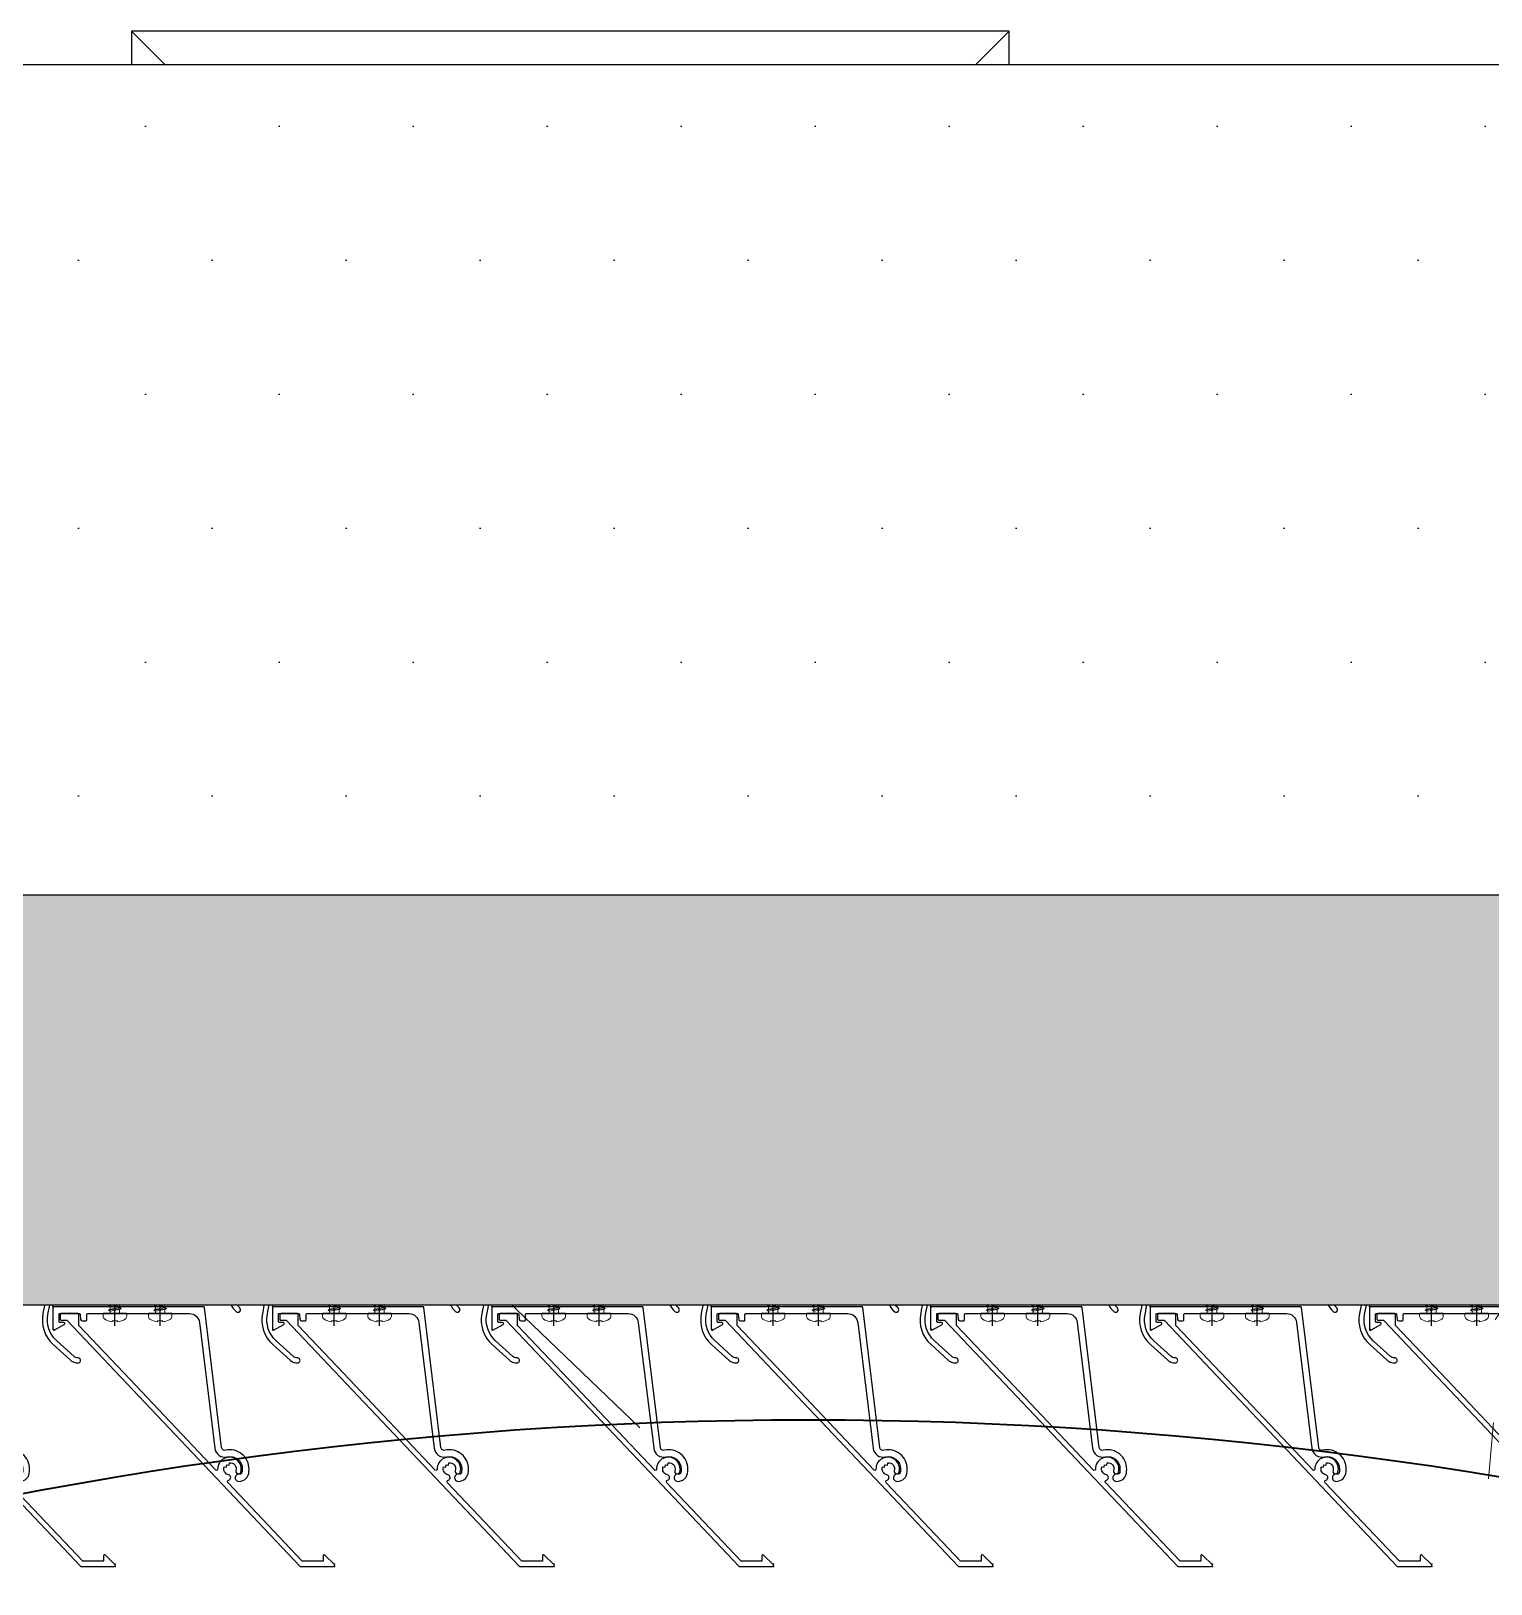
# Model space of a CAD drawing. Header units: millimetres. Extents: x -4391136 to -1798569, y -886572 to -291056.
# Drawn here: x -2455916.2 to -2455483.8, y -393615.9 to -393155.9 of the extents above; entities that cross this region are included whole.
import ezdxf

# ---------------------------------------------------------------- set-up
doc = ezdxf.new("R2010")
doc.units = ezdxf.units.MM
doc.set_wipeout_variables(frame=1)
for name, pattern in [('CENTER', [50.8, 31.75, -6.35, 6.35, -6.35]), ('XKITLINE00', [0]), ('XKITLINE02', [4, 2, -2])]:
    doc.linetypes.add(name, pattern=pattern)
for name, color, linetype in [('000 - STRUCTURE_STEEL_ACCESORIES_HATCH_', 7, 'Continuous'), ('000 - STRUCTURE_STEEL_ACCESORIES_HIDDEN_', 7, 'Continuous'), ('000 - STRUCTURE_STEEL_ACCESORIES_MAIN_COLOR_1', 7, 'Continuous'), ('000 - STRUCTURE_STEEL_FRAMING_CUT_COLOR_4', 7, 'Continuous'), ('000 - STRUCTURE_STEEL_FRAMING_HIDDEN_', 7, 'Continuous'), ('000 - STRUCTURE_STEEL_FRAMING_SUB_COLOR_2', 7, 'Continuous'), ('000 - STRUCTURE_STEEL_FRAMING_WIPEOUT_', 7, 'Continuous'), ('010 - ASPG_ACCESSORIES_MAIN_COLOR_1', 7, 'Continuous'), ('010 - ASPG_EXTR_MAIN_COLOR_2', 7, 'Continuous'), ('010 - ASPG_FLASHING_HATCH_', 7, 'Continuous'), ('010 - ASPG_FLASHING_MAIN_COLOR_2', 7, 'Continuous'), ('010 - ASPG_FLASHING_MAIN_COLOR_4', 7, 'Continuous'), ('010 - ASPG_FLASHING_WIPEOUT_', 7, 'Continuous'), ('010 - ASPG_FRAMING_MAIN_COLOR_1', 7, 'Continuous'), ('010 - ASPG_FRAMING_MAIN_COLOR_2', 7, 'Continuous'), ('010 - ASPG_FRAMING_SUB_COLOR_2', 7, 'Continuous'), ('010 - ASPG_FRAMING_WIPEOUT_', 7, 'Continuous'), ('_PP-Dim', 7, 'Continuous'), ('BOLT & SCREW', 7, 'Continuous'), ('Center Line', 7, 'CENTER'), ('Xref-C-1-PP17-AR-2214-01-B$0$A-GLAZ-CURT', 7, 'Continuous'), ('Xref-C-1-PP17-AR-2214-01-B$0$S-BEAM', 7, 'Continuous'), ('Xref-C-1-PP17-AR-2214-01-B$0$WALL-E', 7, 'Continuous')]:
    doc.layers.add(name, color=color, linetype=linetype)
doc.layers.add('000 - STRUCTURE_STEEL_FRAMING_DEF_SUB', color=7, linetype='Continuous', plot=False)
doc.layers.add('010 - ASPG_EXTR_DEF_SUB', color=7, linetype='Continuous', plot=False)
doc.layers.add('12-GRID', color=7, linetype='CENTER', lineweight=13)
doc.layers.add('SCREW', color=7, linetype='Continuous', lineweight=5)

# ---------------------------------------------------------------- blocks, each defined once
blk = doc.blocks.new('Xref-C-1-PP17-AR-2214-01-B$0$DPA_Curved type B - Curved Type B-31237759-ENTRANCE 2 - LOWER ROOF FLOOR PLAN01-flat-1')
at = {"layer": 'Xref-C-1-PP17-AR-2214-01-B$0$A-GLAZ-CURT', "lineweight": 9}
h = blk.add_hatch(dxfattribs=at)
h.set_pattern_fill('ACET-2D-FP_14', angle=90, style=0, pattern_type=2)
h.set_pattern_definition([(50, (2729937.74, 504833.4), (-459.03375, 385.17505), [76.2, -838.2]), (355, (2729937.7, 504833.4), (65.28253, 746.1827), [60.96, -670.56]), (100.451, (2729998.46, 504828.1), (-693.383, -127.89768), [64.76, -712.36]), (46.184, (2729937.7, 505036.6), (-648.5725, 622.30642), [114.3, -1257.3]), (96.636, (2730028.1, 505022.6), (-1050.5343, -122.21992), [97.14, -1068.54]), (351.184, (2729937.7, 505036.6), (172.19714, 1110.27497), [91.44, -1005.84]), (21, (2730039.34, 504985.8), (-214.74339, 559.42566), [76.2, -838.2]), (326, (2730039.3, 504985.8), (418.85394, 620.9765), [60.96, -670.56]), (71.451, (2730089.9, 504951.7), (-668.45247, 224.29692), [64.76, -712.36]), (37.5, (2729937.74, 504833.4), (-158.769242, 206.912105), [33.528, -628.904, 33.528, -1320.292]), (37.5, (2729937.74, 504833.4), (-158.769242, 206.912105), [-695.96, -647.192, 33.528, -639.572]), (7.5, (2729937.74, 504833.4), (-47.303606, 359.30656), [33.528, -354.584, 33.528, -870.204]), (7.5, (2729937.74, 504833.4), (-47.303606, 359.30656), [-421.64, -613.664, 33.528, -223.012]), (327.5, (2729711.17, 504833.4), (146.191164, 229.474162), [33.528, -220.472, -1844.04]), (327.5, (2729711.17, 504833.4), (146.191164, 229.474162), [-254, 33.528, -758.952, -1051.56]), (327.5, (2729711.17, 504833.4), (146.191164, 229.474162), [-1046.48, 33.528, -1018.032]), (317.5, (2729609.57, 504833.4), (321.09789, 350.41686), [33.528, -296.672, 33.528, -1239.52]), (317.5, (2729609.57, 504833.4), (321.09789, 350.41686), [-363.728, -492.76, 33.528, -713.232])])
h.paths.add_polyline_path([(0, -750), (150, -750), (150, -700), (190, -700), (200, -690), (173.11, -576.68), (156.87, -461.34), (151.45, -345), (156.87, -228.66), (173.28, -112.6), (200, 0), (173.11, 113.32), (156.87, 228.66), (151.45, 345), (156.87, 461.34), (173.28, 577.4), (200, 690), (190, 700), (150, 700), (150, 750), (0, 750)])
at = {"layer": 'Xref-C-1-PP17-AR-2214-01-B$0$A-GLAZ-CURT', "color": 7, "lineweight": 35}
blk.add_line((0, 750), (0, -750), dxfattribs=at)
blk.add_arc((1401.48, -345), 1250.03, 163.97881, 196.02119, dxfattribs=at)
blk = doc.blocks.new('W-1-PP17-ENT2_REV00_20260526-152612_EX_LOPF-1')
at = {"layer": 'Xref-C-1-PP17-AR-2214-01-B$0$S-BEAM', "color": 7}
blk.add_line((-19235, -10205.02), (470, -10205.02), dxfattribs=at)
at = {"layer": 'Xref-C-1-PP17-AR-2214-01-B$0$WALL-E', "color": 7}
blk.add_line((970, -10205), (-13435, -10205), dxfattribs=at)
at = {"color": 7, "rotation": 270}
blk.add_blockref('Xref-C-1-PP17-AR-2214-01-B$0$DPA_Curved type B - Curved Type B-31237759-ENTRANCE 2 - LOWER ROOF FLOOR PLAN01-flat-1', (-8184.45, -10205.01), dxfattribs=at)
blk = doc.blocks.new('000_ASPG_TYP_FILES_STRUCTURE_STEEL_BK')
at = {"layer": '000 - STRUCTURE_STEEL_ACCESORIES_HIDDEN_', "color": 7}
blk.add_lwpolyline([(0, 7), (5, 7), (5, -7), (0, -7)], close=True, dxfattribs=at)
at = {"layer": '000 - STRUCTURE_STEEL_ACCESORIES_MAIN_COLOR_1', "color": 7}
for points in [[(0, -30), (60, -30), (60, 30), (0, 30)], [(0, -30), (5, -30), (5, 30), (0, 30)]]:
    blk.add_lwpolyline(points, close=True, dxfattribs=at)
blk = doc.blocks.new('000_CKST_FAMELINE_STEEL_STRUCTURE-COLUMN_TOP_VIEW')
at = {"layer": '000 - STRUCTURE_STEEL_FRAMING_DEF_SUB', "color": 7, "linetype": 'XKITLINE00', "lineweight": 0}
for p, q in [((0, 76), (0, 104)), ((26, 90), (-26, 90)), ((0, 14), (0, -14)), ((26, 0), (-26, 0)), ((0, -76), (0, -104)), ((26, -90), (-26, -90))]:
    blk.add_line(p, q, dxfattribs=at)
at = {"layer": '000 - STRUCTURE_STEEL_FRAMING_SUB_COLOR_2', "color": 7}
for p, q in [((-70, 110), (-90, 130)), ((70, 110), (90, 130)), ((-70, -110), (-90, -130)), ((70, -110), (90, -130))]:
    blk.add_line(p, q, dxfattribs=at)
for points in [[(90, 130), (-90, 130), (-90, -130), (90, -130)], [(70, 110), (-70, 110), (-70, -110), (70, -110)]]:
    blk.add_lwpolyline(points, close=True, dxfattribs=at)
for points in [[(15, 83), (-15, 83, -0.414214), (-22, 90, -0.414214), (-15, 97), (15, 97, -0.414214), (22, 90), (22, 90, -0.414214)], [(15, -83), (-15, -83, 0.414214), (-22, -90, 0.414214), (-15, -97), (15, -97, 0.414214), (22, -90), (22, -90, 0.414214)]]:
    blk.add_lwpolyline(points, format="xyb", close=True, dxfattribs=at)
at = {"color": 7, "rotation": 270}
blk.add_blockref('000_ASPG_TYP_FILES_STRUCTURE_STEEL_BK', (0, -3), dxfattribs=at)
at = {"color": 7}
blk.add_wipeout([(50, 50), (50, -50), (170, -50), (170, 50)], dxfattribs=at).dxf.layer = '000 - STRUCTURE_STEEL_FRAMING_WIPEOUT_'
at = {"layer": '000 - STRUCTURE_STEEL_ACCESORIES_HATCH_'}
h = blk.add_hatch(dxfattribs=at)
h.set_pattern_fill('ANSI32', scale=25, angle=270)
h.set_pattern_definition([(315, (1524.514, 2469.062), (6.629126, 6.629126), []), (315, (1524.514, 2464.642), (6.629126, 6.629126), [])])
h.paths.add_polyline_path([(-50, -50), (-42, -50), (-42, -3), (42, -3), (42, -50), (50, -50), (50, 50), (42, 50), (42, 3), (-42, 3), (-42, 50), (-50, 50)])
at = {"layer": '000 - STRUCTURE_STEEL_FRAMING_CUT_COLOR_4', "color": 7, "lineweight": 0}
blk.add_lwpolyline([(-50, -50), (-42, -50), (-42, -3), (42, -3), (42, -50), (50, -50), (50, 50), (42, 50), (42, 3), (-42, 3), (-42, 50), (-50, 50)], close=True, dxfattribs=at)
at = {"layer": '000 - STRUCTURE_STEEL_FRAMING_DEF_SUB', "color": 7, "linetype": 'XKITLINE00', "lineweight": 0}
for p, q in [((110, 44), (110, 16)), ((96, 30), (124, 30)), ((110, -16), (110, -44)), ((96, -30), (124, -30))]:
    blk.add_line(p, q, dxfattribs=at)
at = {"layer": '000 - STRUCTURE_STEEL_FRAMING_HIDDEN_', "color": 7, "linetype": 'XKITLINE02', "ltscale": 4}
for p, q in [((56, -50), (56, 50)), ((50, 3), (170, 3)), ((50, -3), (170, -3))]:
    blk.add_line(p, q, dxfattribs=at)
at = {"layer": '000 - STRUCTURE_STEEL_FRAMING_SUB_COLOR_2', "color": 7}
for p, q in [((50, 3), (50, -3)), ((170, 3), (170, -3))]:
    blk.add_line(p, q, dxfattribs=at)
blk.add_lwpolyline([(50, 50), (50, -50), (170, -50), (170, 50)], close=True, dxfattribs=at)
for centre in [(110, 30), (110, -30)]:
    blk.add_circle(centre, 7, dxfattribs=at)
blk = doc.blocks.new('*U1995')
at = {"color": 7}
blk.add_wipeout([(0, 0), (1750, 0), (1750, 119.925), (0, 119.925)], dxfattribs=at).dxf.layer = '010 - ASPG_FRAMING_WIPEOUT_'
at = {"layer": '010 - ASPG_FRAMING_MAIN_COLOR_1', "color": 7}
for p, q in [((1750, 119.925), (0, 119.925)), ((1750, 119.925), (1750, 0)), ((0, 114.85), (1750, 114.85)), ((0, 109.54), (1750, 109.54)), ((0, 10.385), (1750, 10.385)), ((0, 5.31), (1750, 5.31)), ((0, 0), (1750, 0))]:
    blk.add_line(p, q, dxfattribs=at)
blk = doc.blocks.new('PZG35-9D5')
at = {"layer": 'Center Line', "color": 7}
blk.add_line((0, 3.73), (0, -10.53), dxfattribs=at)
at = {"layer": 'SCREW', "color": 7}
for p, q in [((-1.4, 0), (-1.4, -1.09)), ((1.4, 0), (1.4, -0.59)), ((-1.85, -1.4), (1.85, -0.9)), ((-1.85, -1.4), (-1.4, -1.09)), ((-1.85, -1.4), (-1.4, -1.71)), ((-1.85, -2.7), (1.85, -2.2)), ((-1.85, -2.7), (-1.4, -2.39)), ((-1.85, -2.7), (-1.4, -3.01)), ((-1.85, -4), (-1.4, -3.69)), ((-1.85, -4), (-0.99, -3.88)), ((-1.85, -4), (-1.4, -4.31)), ((-1.4, -1.09), (1.4, -0.59)), ((-1.4, -1.71), (1.4, -1.21)), ((-1.4, -1.71), (-1.4, -2.39)), ((-1.4, -2.39), (1.4, -1.89)), ((-1.4, -3.01), (1.4, -2.51)), ((-1.4, -3.01), (-1.4, -3.69)), ((-1.4, -3.69), (-0.84, -3.59)), ((-1.4, -4.31), (-1.18, -4.27)), ((-1.4, -4.31), (-1.4, -8.1)), ((0.56, -3.34), (1.4, -3.19)), ((0.71, -3.65), (1.85, -3.5)), ((0.71, -3.93), (1.4, -3.81)), ((0.71, -4.61), (1.4, -4.49)), ((1.85, -0.9), (1.4, -0.59)), ((1.85, -0.9), (1.4, -1.21)), ((1.4, -1.21), (1.4, -1.89)), ((1.85, -2.2), (1.4, -1.89)), ((1.85, -2.2), (1.4, -2.51)), ((1.4, -2.51), (1.4, -3.19)), ((1.85, -3.5), (1.4, -3.19)), ((1.85, -3.5), (1.4, -3.81)), ((1.4, -3.81), (1.4, -4.49)), ((1.85, -4.8), (1.4, -4.49)), ((0, -9.5), (-1.4, -8.1)), ((0, -9.5), (1.4, -8.1)), ((0.71, -4.95), (1.85, -4.8)), ((0.71, -5.23), (1.4, -5.11)), ((1.85, -4.8), (1.4, -5.11)), ((1.4, -5.11), (1.4, -8.1))]:
    blk.add_line(p, q, dxfattribs=at)
blk.add_lwpolyline([(0, -9.5), (0.71, -5.23), (0.71, -3.6, 0.417657), (0.41, -3.3, 0.108102), (-0.84, -3.59), (-1.4, -4.7)], format="xyb", dxfattribs=at)
blk = doc.blocks.new('*U3396')
at = {"layer": 'SCREW', "color": 7}
blk.add_lwpolyline([(3.03, 1.78, 0.09906), (0.8, 2.55), (0.8, 2.27), (-0.8, 2.27), (-0.8, 2.55, 0.09906), (-3.03, 1.78, 0.266588), (-3.5, 0.96), (-3.5, 0.2, 0.414214), (-3.3, 0), (3.3, 0, 0.414214), (3.5, 0.2), (3.5, 0.96, 0.266588)], format="xyb", close=True, dxfattribs=at)
blk.add_blockref('PZG35-9D5', (0, 0), dxfattribs=at)
blk = doc.blocks.new('*U3399')
at = {"color": 7}
blk.add_point((0, 0), dxfattribs=at)
at = {"layer": '010 - ASPG_ACCESSORIES_MAIN_COLOR_1', "color": 7}
blk.add_lwpolyline([(-39.7, -0.6, 0.414214), (-40, -0.9), (-40, -7.37, 0.57735), (-39.65, -7.57), (-36.64, -5.83, 0.767327), (-36.79, -5.3), (-37.9, -5.3, -0.414214), (-38.2, -5), (-38.2, -2.8, -0.414214), (-38, -2.6), (-32.18, -2.6, -0.388879), (-31.98, -2.78), (-31.85, -4.34, 0.388879), (-31.35, -4.8), (-30.3, -4.8, 0.414214), (-30, -4.5), (-30, -2.9, -0.414214), (-29.7, -2.6), (0.41, -2.6, -0.378969), (3.39, -5.24), (7.95, -42.52, 0.446593), (11.62, -45.08, -0.489802), (16.08, -48.68), (16.06, -49.36, -0.18248), (15.8, -50.02, -0.267949), (15.33, -50.17, 1.122115), (15.1, -52.34, 0.405004), (18.06, -49.4), (18.08, -48.72, 0.489805), (11.16, -43.13, -0.446597), (9.94, -42.28), (4.87, -0.85, 0.364176), (4.57, -0.6)], format="xyb", close=True, dxfattribs=at)
at = {"layer": '010 - ASPG_EXTR_DEF_SUB', "color": 7}
for p in [(-40, -0.5), (43.44, -76.9), (43.44, -77.5)]:
    blk.add_point(p, dxfattribs=at)
at = {"layer": '010 - ASPG_EXTR_MAIN_COLOR_2', "color": 7}
blk.add_lwpolyline([(11.37, -48.15), (11.47, -47.44), (12.18, -47.56), (12.29, -46.79, -0.535538), (14.19, -49.17, 0.991572), (15.66, -49.58, 1.157025), (8.79, -48.77, -0.688558), (8.27, -48.99), (-17.14, -22.17), (-32.34, -6.13), (-32.34, -2.9, 0.414312), (-32.64, -2.6), (-37.54, -2.6, 0.414116), (-37.84, -2.9), (-37.84, -4.3, 0.414214), (-37.54, -4.6), (-35.99, -4.6, -0.205895), (-35.77, -4.69), (33.23, -77.5), (43.14, -77.5, 0.668179), (43.36, -76.99), (40.52, -74.15, 0.668179), (40.01, -74.36), (40.01, -76), (33.87, -76), (11.86, -52.78, -0.558354), (12.08, -51.95, 0.766275), (12.04, -50.39, -0.438583), (10.71, -48.05)], format="xyb", close=True, dxfattribs=at)
at = {"layer": 'SCREW', "color": 7, "rotation": 180}
for p in [(-21.65, -2.5), (-8.24, -2.5)]:
    blk.add_blockref('*U3396', p, dxfattribs=at)
blk = doc.blocks.new('*U3050')
at = {"color": 7}
blk.add_wipeout([(1440, 4), (60, 4), (60, 69.3), (1440, 69.3)], dxfattribs=at).dxf.layer = '010 - ASPG_FRAMING_WIPEOUT_'
at = {"layer": '010 - ASPG_FRAMING_MAIN_COLOR_2', "color": 7}
blk.add_lwpolyline([(1410, 69.3), (90, 69.3), (90, 6), (1410, 6)], close=True, dxfattribs=at)
at = {"layer": '010 - ASPG_FRAMING_SUB_COLOR_2', "color": 7}
for points in [[(1440, 4), (60, 4), (60, 69.3), (1440, 69.3)], [(60, 2), (60, 4), (1440, 4), (1440, 2)]]:
    blk.add_lwpolyline(points, close=True, dxfattribs=at)
at = {"color": 7, "xscale": -1, "rotation": 180}
for p in [(156.77, 69.3), (221.77, 69.3), (286.77, 69.3), (351.77, 69.3), (416.77, 69.3), (481.77, 69.3), (546.77, 69.3), (611.77, 69.3)]:
    blk.add_blockref('*U3399', p, dxfattribs=at)
blk = doc.blocks.new('W-1-PP17-ENT2_REV00_20260528-225335_ASPG_UPPF')
at = {"color": 7, "rotation": 270}
blk.add_blockref('000_CKST_FAMELINE_STEEL_STRUCTURE-COLUMN_TOP_VIEW', (-8600, -10035), dxfattribs=at)
at = {"color": 7, "xscale": -1, "zscale": -1, "rotation": 180}
blk.add_blockref('*U3050', (-8935, -10253), dxfattribs=at)
at = {"color": 7}
blk.add_blockref('*U1995', (-10100, -10205), dxfattribs=at)
blk = doc.blocks.new('*U3395')
at = {"layer": '12-GRID', "color": 7, "linetype": 'CENTER'}
for p, q in [((0, -6.2), (0, 2.2)), ((-4.2, -2), (4.2, -2))]:
    blk.add_line(p, q, dxfattribs=at)
at = {"layer": 'BOLT & SCREW', "color": 7}
for p, q in [((-0.55, -1.77), (-1.77, -1.56)), ((-0.55, -2.23), (-1.77, -2.44)), ((-0.46, -1.77), (-0.88, -1.56)), ((-0.46, -2.23), (-0.88, -2.44)), ((-0.23, -1.45), (-0.44, -0.23)), ((-0.23, -1.54), (-0.44, -1.12)), ((-0.23, -2.46), (-0.44, -2.88)), ((-0.23, -2.55), (-0.44, -3.77)), ((0.23, -1.45), (0.44, -0.23)), ((0.23, -1.54), (0.44, -1.12)), ((0.44, -2.88), (0.23, -2.46)), ((0.23, -2.55), (0.44, -3.77)), ((0.46, -1.77), (0.88, -1.56)), ((0.46, -2.23), (0.88, -2.44)), ((0.55, -1.77), (1.77, -1.56)), ((0.55, -2.23), (1.77, -2.44))]:
    blk.add_line(p, q, dxfattribs=at)
for points in [[(-1.77, -1.56), (-0.88, -1.56, 0.414214), (-0.44, -1.12), (-0.44, -0.23), (0.44, -0.23), (0.44, -1.12, 0.414214), (0.88, -1.56), (1.77, -1.56), (1.77, -2.44), (0.88, -2.44, 0.414214), (0.44, -2.88), (0.44, -3.77), (-0.44, -3.77), (-0.44, -2.88, 0.414214), (-0.88, -2.44), (-1.77, -2.44)], [(0.23, -2.46, -0.414214), (0.46, -2.23), (0.55, -2.23), (0.55, -1.77), (0.46, -1.77, -0.414214), (0.23, -1.54), (0.23, -1.45), (-0.23, -1.45), (-0.23, -1.54, -0.414214), (-0.46, -1.77), (-0.55, -1.77), (-0.55, -2.23), (-0.46, -2.23, -0.414214), (-0.23, -2.46), (-0.23, -2.55), (0.23, -2.55)]]:
    blk.add_lwpolyline(points, format="xyb", close=True, dxfattribs=at)
blk.add_circle((0, -2), 3.5, dxfattribs=at)
blk = doc.blocks.new('*U3043')
at = {"layer": '010 - ASPG_EXTR_DEF_SUB', "color": 7}
for p in [(65, 0), (130, 0), (195, 0), (260, 0), (325, 0), (390, 0), (455, 0)]:
    blk.add_point(p, dxfattribs=at)
at = {"layer": '010 - ASPG_EXTR_MAIN_COLOR_2', "color": 7}
for points in [[(54.8, 14.29, -0.014998), (61.92, 21.45, -0.738349), (64.92, 19.76, 0.004917), (61.81, 4.8, 0.263611), (64.88, -4.46), (70, -9.08, 0.125884), (71.27, -9.75, 0.044275), (72.09, -9.87, 1.107655), (72.13, -8.33, -0.215596), (71.02, -7.99), (65.89, -3.35, -0.263611), (63.28, 4.51, -0.004855), (66.34, 19.26, 0.23396), (65.82, 21.95, -0.24081), (65.71, 24.9, -0.104157), (65.78, 25), (67.99, 26.93, -0.229021), (70.7, 26.89, -0.381721), (75.27, 9.07, 0.977382), (76.62, 8.41, 0.361105), (72.41, 27.5, -0.496126), (72.44, 30.69, 0.003188), (74.06, 31.9, -0.002827), (75.56, 33.07, 0.077048), (108.74, 68.44, -0.247674), (108.99, 68.57), (110.98, 68.57, -0.044131), (111.47, 68.5, -0.125846), (113.96, 67.21, -0.098851), (114.82, 66.03, -0.205828), (114.79, 61.2, -0.115116), (111.37, 57.18, 0.822373), (112.46, 56.1, 0.109185), (116.15, 60.56, 0.208323), (116.19, 66.64, 0.100528), (114.97, 68.32, 0.145116), (111.29, 70.07), (95.76, 70.07, 0.433659), (95.46, 69.75), (95.84, 63.96, 0.082069), (95.86, 63.87, 0.720654), (97.33, 63.97, 0.079224), (97.34, 64.07), (97.07, 68.14, -0.433659), (97.47, 68.57), (105.86, 68.57, -0.607385), (106.35, 67.62, -0.045829), (87.78, 45.76, -0.560492), (87.29, 45.89, 0.31786), (84.21, 48.24, 0.953288), (84.08, 46.72, -2.423004), (82.26, 44.89, 0.952315), (80.74, 44.76, 0.300821), (82.89, 41.76, -0.560492), (82.98, 41.25, -0.019425), (73.62, 33.46, -0.552501), (73.15, 33.64, 0.344461), (69.99, 36.3, 0.952015), (69.86, 34.78, -2.423186), (68.04, 32.95, 0.952015), (66.52, 32.82, 0.2854), (68.49, 29.89, -0.553378), (68.56, 29.38, 0.030674), (53.46, 15.06, 0.4171)], [(496.35, 67.62, -0.045829), (477.78, 45.76, -0.560492), (477.29, 45.89, 0.31786), (474.21, 48.24, 0.953288), (474.08, 46.72, -2.423004), (472.26, 44.89, 0.952315), (470.74, 44.76, 0.300821), (472.89, 41.76, -0.560492), (472.98, 41.25, -0.019425), (463.62, 33.46, -0.552501), (463.15, 33.64, 0.344461), (459.99, 36.3, 0.952015), (459.86, 34.78, -2.423186), (458.04, 32.95, 0.952015), (456.52, 32.82, 0.2854), (458.49, 29.89, -0.553378), (458.56, 29.38, 0.030674), (443.46, 15.06, 0.4171), (444.11, 5.27, 0.935553), (445.1, 6.41, -0.43441), (444.8, 14.29, -0.014998), (451.92, 21.45, -0.738349), (454.92, 19.76, 0.004917), (451.81, 4.8, 0.263611), (454.88, -4.46), (460, -9.08, 0.125884), (461.27, -9.75, 0.044275), (462.09, -9.87, 1.107655), (462.13, -8.33, -0.215596), (461.02, -7.99), (455.89, -3.35, -0.263611), (453.28, 4.51, -0.004855), (456.34, 19.26, 0.23396), (455.82, 21.95, -0.24081), (455.71, 24.9, -0.104157), (455.78, 25), (457.99, 26.93, -0.229021), (460.7, 26.89, -0.381721), (465.27, 9.07, 0.977382), (466.62, 8.41, 0.361105), (462.41, 27.5, -0.496126), (462.44, 30.69, 0.003188), (464.06, 31.9, -0.002827), (465.56, 33.07, 0.077048), (498.74, 68.44, -0.247674)], [(501.29, 70.07), (485.76, 70.07, 0.433659), (485.46, 69.75), (485.84, 63.96, 0.082069), (485.86, 63.87, 0.720654), (487.33, 63.97, 0.079224), (487.34, 64.07), (487.07, 68.14, -0.433659), (487.47, 68.57), (495.86, 68.57, -0.607385)]]:
    blk.add_lwpolyline(points, format="xyb", dxfattribs=at)
for points in [[(160.76, 70.07, 0.433659), (160.46, 69.75), (160.84, 63.96, 0.082069), (160.86, 63.87, 0.720654), (162.33, 63.97, 0.079224), (162.34, 64.07), (162.07, 68.14, -0.433659), (162.47, 68.57), (170.86, 68.57, -0.607385), (171.35, 67.62, -0.045829), (152.78, 45.76, -0.560492), (152.29, 45.89, 0.31786), (149.21, 48.24, 0.953288), (149.08, 46.72, -2.423004), (147.26, 44.89, 0.952315), (145.74, 44.76, 0.300821), (147.89, 41.76, -0.560492), (147.98, 41.25, -0.019425), (138.62, 33.46, -0.552501), (138.15, 33.64, 0.344461), (134.99, 36.3, 0.952015), (134.86, 34.78, -2.423186), (133.04, 32.95, 0.952015), (131.52, 32.82, 0.2854), (133.49, 29.89, -0.553378), (133.56, 29.38, 0.030674), (118.46, 15.06, 0.4171), (119.11, 5.27, 0.935553), (120.1, 6.41, -0.43441), (119.8, 14.29, -0.014998), (126.92, 21.45, -0.738349), (129.92, 19.76, 0.004917), (126.81, 4.8, 0.263611), (129.88, -4.46), (135, -9.08, 0.125884), (136.27, -9.75, 0.044275), (137.09, -9.87, 1.107655), (137.13, -8.33, -0.215596), (136.02, -7.99), (130.89, -3.35, -0.263611), (128.28, 4.51, -0.004855), (131.34, 19.26, 0.23396), (130.82, 21.95, -0.24081), (130.71, 24.9, -0.104157), (130.78, 25), (132.99, 26.93, -0.229021), (135.7, 26.89, -0.381721), (140.27, 9.07, 0.977382), (141.62, 8.41, 0.361105), (137.41, 27.5, -0.496126), (137.44, 30.69, 0.003188), (139.06, 31.9, -0.002827), (140.56, 33.07, 0.077048), (173.74, 68.44, -0.247674), (173.99, 68.57), (175.98, 68.57, -0.044131), (176.47, 68.5, -0.125846), (178.96, 67.21, -0.098851), (179.82, 66.03, -0.205828), (179.79, 61.2, -0.115116), (176.37, 57.18, 0.822373), (177.46, 56.1, 0.109185), (181.15, 60.56, 0.208323), (181.19, 66.64, 0.100528), (179.97, 68.32, 0.145116), (176.29, 70.07)], [(225.76, 70.07, 0.433659), (225.46, 69.75), (225.84, 63.96, 0.082069), (225.86, 63.87, 0.720654), (227.33, 63.97, 0.079224), (227.34, 64.07), (227.07, 68.14, -0.433659), (227.47, 68.57), (235.86, 68.57, -0.607385), (236.35, 67.62, -0.045829), (217.78, 45.76, -0.560492), (217.29, 45.89, 0.31786), (214.21, 48.24, 0.953288), (214.08, 46.72, -2.423004), (212.26, 44.89, 0.952315), (210.74, 44.76, 0.300821), (212.89, 41.76, -0.560492), (212.98, 41.25, -0.019425), (203.62, 33.46, -0.552501), (203.15, 33.64, 0.344461), (199.99, 36.3, 0.952015), (199.86, 34.78, -2.423186), (198.04, 32.95, 0.952015), (196.52, 32.82, 0.2854), (198.49, 29.89, -0.553378), (198.56, 29.38, 0.030674), (183.46, 15.06, 0.4171), (184.11, 5.27, 0.935553), (185.1, 6.41, -0.43441), (184.8, 14.29, -0.014998), (191.92, 21.45, -0.738349), (194.92, 19.76, 0.004917), (191.81, 4.8, 0.263611), (194.88, -4.46), (200, -9.08, 0.125884), (201.27, -9.75, 0.044275), (202.09, -9.87, 1.107655), (202.13, -8.33, -0.215596), (201.02, -7.99), (195.89, -3.35, -0.263611), (193.28, 4.51, -0.004855), (196.34, 19.26, 0.23396), (195.82, 21.95, -0.24081), (195.71, 24.9, -0.104157), (195.78, 25), (197.99, 26.93, -0.229021), (200.7, 26.89, -0.381721), (205.27, 9.07, 0.977382), (206.62, 8.41, 0.361105), (202.41, 27.5, -0.496126), (202.44, 30.69, 0.003188), (204.06, 31.9, -0.002827), (205.56, 33.07, 0.077048), (238.74, 68.44, -0.247674), (238.99, 68.57), (240.98, 68.57, -0.044131), (241.47, 68.5, -0.125846), (243.96, 67.21, -0.098851), (244.82, 66.03, -0.205828), (244.79, 61.2, -0.115116), (241.37, 57.18, 0.822373), (242.46, 56.1, 0.109185), (246.15, 60.56, 0.208323), (246.19, 66.64, 0.100528), (244.97, 68.32, 0.145116), (241.29, 70.07)], [(290.76, 70.07, 0.433659), (290.46, 69.75), (290.84, 63.96, 0.082069), (290.86, 63.87, 0.720654), (292.33, 63.97, 0.079224), (292.34, 64.07), (292.07, 68.14, -0.433659), (292.47, 68.57), (300.86, 68.57, -0.607385), (301.35, 67.62, -0.045829), (282.78, 45.76, -0.560492), (282.29, 45.89, 0.31786), (279.21, 48.24, 0.953288), (279.08, 46.72, -2.423004), (277.26, 44.89, 0.952315), (275.74, 44.76, 0.300821), (277.89, 41.76, -0.560492), (277.98, 41.25, -0.019425), (268.62, 33.46, -0.552501), (268.15, 33.64, 0.344461), (264.99, 36.3, 0.952015), (264.86, 34.78, -2.423186), (263.04, 32.95, 0.952015), (261.52, 32.82, 0.2854), (263.49, 29.89, -0.553378), (263.56, 29.38, 0.030674), (248.46, 15.06, 0.4171), (249.11, 5.27, 0.935553), (250.1, 6.41, -0.43441), (249.8, 14.29, -0.014998), (256.92, 21.45, -0.738349), (259.92, 19.76, 0.004917), (256.81, 4.8, 0.263611), (259.88, -4.46), (265, -9.08, 0.125884), (266.27, -9.75, 0.044275), (267.09, -9.87, 1.107655), (267.13, -8.33, -0.215596), (266.02, -7.99), (260.89, -3.35, -0.263611), (258.28, 4.51, -0.004855), (261.34, 19.26, 0.23396), (260.82, 21.95, -0.24081), (260.71, 24.9, -0.104157), (260.78, 25), (262.99, 26.93, -0.229021), (265.7, 26.89, -0.381721), (270.27, 9.07, 0.977382), (271.62, 8.41, 0.361105), (267.41, 27.5, -0.496126), (267.44, 30.69, 0.003188), (269.06, 31.9, -0.002827), (270.56, 33.07, 0.077048), (303.74, 68.44, -0.247674), (303.99, 68.57), (305.98, 68.57, -0.044131), (306.47, 68.5, -0.125846), (308.96, 67.21, -0.098851), (309.82, 66.03, -0.205828), (309.79, 61.2, -0.115116), (306.37, 57.18, 0.822373), (307.46, 56.1, 0.109185), (311.15, 60.56, 0.208323), (311.19, 66.64, 0.100528), (309.97, 68.32, 0.145116), (306.29, 70.07)], [(355.76, 70.07, 0.433659), (355.46, 69.75), (355.84, 63.96, 0.082069), (355.86, 63.87, 0.720654), (357.33, 63.97, 0.079224), (357.34, 64.07), (357.07, 68.14, -0.433659), (357.47, 68.57), (365.86, 68.57, -0.607385), (366.35, 67.62, -0.045829), (347.78, 45.76, -0.560492), (347.29, 45.89, 0.31786), (344.21, 48.24, 0.953288), (344.08, 46.72, -2.423004), (342.26, 44.89, 0.952315), (340.74, 44.76, 0.300821), (342.89, 41.76, -0.560492), (342.98, 41.25, -0.019425), (333.62, 33.46, -0.552501), (333.15, 33.64, 0.344461), (329.99, 36.3, 0.952015), (329.86, 34.78, -2.423186), (328.04, 32.95, 0.952015), (326.52, 32.82, 0.2854), (328.49, 29.89, -0.553378), (328.56, 29.38, 0.030674), (313.46, 15.06, 0.4171), (314.11, 5.27, 0.935553), (315.1, 6.41, -0.43441), (314.8, 14.29, -0.014998), (321.92, 21.45, -0.738349), (324.92, 19.76, 0.004917), (321.81, 4.8, 0.263611), (324.88, -4.46), (330, -9.08, 0.125884), (331.27, -9.75, 0.044275), (332.09, -9.87, 1.107655), (332.13, -8.33, -0.215596), (331.02, -7.99), (325.89, -3.35, -0.263611), (323.28, 4.51, -0.004855), (326.34, 19.26, 0.23396), (325.82, 21.95, -0.24081), (325.71, 24.9, -0.104157), (325.78, 25), (327.99, 26.93, -0.229021), (330.7, 26.89, -0.381721), (335.27, 9.07, 0.977382), (336.62, 8.41, 0.361105), (332.41, 27.5, -0.496126), (332.44, 30.69, 0.003188), (334.06, 31.9, -0.002827), (335.56, 33.07, 0.077048), (368.74, 68.44, -0.247674), (368.99, 68.57), (370.98, 68.57, -0.044131), (371.47, 68.5, -0.125846), (373.96, 67.21, -0.098851), (374.82, 66.03, -0.205828), (374.79, 61.2, -0.115116), (371.37, 57.18, 0.822373), (372.46, 56.1, 0.109185), (376.15, 60.56, 0.208323), (376.19, 66.64, 0.100528), (374.97, 68.32, 0.145116), (371.29, 70.07)], [(420.76, 70.07, 0.433659), (420.46, 69.75), (420.84, 63.96, 0.082069), (420.86, 63.87, 0.720654), (422.33, 63.97, 0.079224), (422.34, 64.07), (422.07, 68.14, -0.433659), (422.47, 68.57), (430.86, 68.57, -0.607385), (431.35, 67.62, -0.045829), (412.78, 45.76, -0.560492), (412.29, 45.89, 0.31786), (409.21, 48.24, 0.953288), (409.08, 46.72, -2.423004), (407.26, 44.89, 0.952315), (405.74, 44.76, 0.300821), (407.89, 41.76, -0.560492), (407.98, 41.25, -0.019425), (398.62, 33.46, -0.552501), (398.15, 33.64, 0.344461), (394.99, 36.3, 0.952015), (394.86, 34.78, -2.423186), (393.04, 32.95, 0.952015), (391.52, 32.82, 0.2854), (393.49, 29.89, -0.553378), (393.56, 29.38, 0.030674), (378.46, 15.06, 0.4171), (379.11, 5.27, 0.935553), (380.1, 6.41, -0.43441), (379.8, 14.29, -0.014998), (386.92, 21.45, -0.738349), (389.92, 19.76, 0.004917), (386.81, 4.8, 0.263611), (389.88, -4.46), (395, -9.08, 0.125884), (396.27, -9.75, 0.044275), (397.09, -9.87, 1.107655), (397.13, -8.33, -0.215596), (396.02, -7.99), (390.89, -3.35, -0.263611), (388.28, 4.51, -0.004855), (391.34, 19.26, 0.23396), (390.82, 21.95, -0.24081), (390.71, 24.9, -0.104157), (390.78, 25), (392.99, 26.93, -0.229021), (395.7, 26.89, -0.381721), (400.27, 9.07, 0.977382), (401.62, 8.41, 0.361105), (397.41, 27.5, -0.496126), (397.44, 30.69, 0.003188), (399.06, 31.9, -0.002827), (400.56, 33.07, 0.077048), (433.74, 68.44, -0.247674), (433.99, 68.57), (435.98, 68.57, -0.044131), (436.47, 68.5, -0.125846), (438.96, 67.21, -0.098851), (439.82, 66.03, -0.205828), (439.79, 61.2, -0.115116), (436.37, 57.18, 0.822373), (437.46, 56.1, 0.109185), (441.15, 60.56, 0.208323), (441.19, 66.64, 0.100528), (439.97, 68.32, 0.145116), (436.29, 70.07)]]:
    blk.add_lwpolyline(points, format="xyb", close=True, dxfattribs=at)
at = {"color": 7, "rotation": 179.999999999989}
for p in [(84.09, 42.89), (149.09, 42.89), (214.09, 42.89), (279.09, 42.89), (344.09, 42.89), (409.09, 42.89), (474.09, 42.89), (69.87, 30.95), (134.87, 30.95), (199.87, 30.95), (264.87, 30.95), (329.87, 30.95), (394.87, 30.95), (459.87, 30.95)]:
    blk.add_blockref('*U3395', p, dxfattribs=at)
blk = doc.blocks.new('*U3060')
at = {"color": 7}
blk.add_wipeout([(0, -52), (3000, -52), (3000, -298), (0, -298)], dxfattribs=at).dxf.layer = '010 - ASPG_FLASHING_WIPEOUT_'
at = {"layer": '010 - ASPG_FLASHING_HATCH_'}
h = blk.add_hatch(dxfattribs=at)
h.set_pattern_fill('DOTS', scale=0.5)
h.set_pattern_definition([(0, (0, 0), (19.84375, 39.6875), [0, -39.6875])])
h.paths.add_polyline_path([(0, -52), (3000, -52), (3000, -298), (0, -298)])
at = {"layer": '010 - ASPG_FLASHING_MAIN_COLOR_2', "color": 7}
blk.add_lwpolyline([(0, -52), (3000, -52), (3000, -298), (0, -298)], close=True, dxfattribs=at)
at = {"color": 7}
blk.add_wipeout([(0, 69.3), (3000, 69.3), (3000, -52), (0, -52)], dxfattribs=at).dxf.layer = '010 - ASPG_FLASHING_WIPEOUT_'
at = {"layer": '010 - ASPG_FLASHING_HATCH_'}
h = blk.add_hatch(dxfattribs=at)
h.set_pattern_fill('DOTS', scale=0.1)
h.set_pattern_definition([(0, (0, 0), (3.96875, 7.9375), [0, -7.9375])])
h.paths.add_polyline_path([(0, 69.3), (3000, 69.3), (3000, -52), (0, -52)])
at = {"layer": '010 - ASPG_FLASHING_MAIN_COLOR_4', "color": 7}
blk.add_lwpolyline([(0, 69.3), (3000, 69.3), (3000, -52), (0, -52)], close=True, dxfattribs=at)

msp = doc.modelspace()

# ---------------------------------------------------------------- block references
at = {"color": 7}
msp.add_blockref('W-1-PP17-ENT2_REV00_20260528-225335_ASPG_UPPF', (-2447156.51, -383210.87), dxfattribs=at)

# ---------------------------------------------------------------- next in the draw order: block references
msp.add_blockref('*U3043', (-2455974.51, -393540.54), dxfattribs=at)

# ---------------------------------------------------------------- next in the draw order: block references
at = {"layer": '_PP-Dim', "color": 7}
msp.add_blockref('W-1-PP17-ENT2_REV00_20260526-152612_EX_LOPF-1', (-2447156.51, -383210.87), dxfattribs=at)

# ---------------------------------------------------------------- next in the draw order: block references
at = {"color": 7, "xscale": -1, "rotation": 180}
msp.add_blockref('*U3060', (-2456091.51, -393463.87), dxfattribs=at)

doc.saveas('drawing.dxf')
